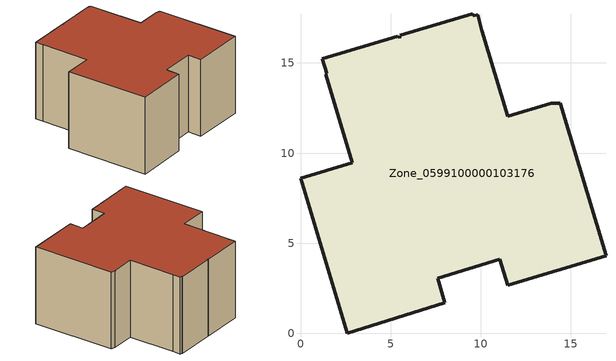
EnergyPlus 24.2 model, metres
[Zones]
Zone_0599100000103176
 floor ground (C_G): 1.45,14.42 1.2,15.22 5.4,16.49 5.42,16.42 5.55,16.46 5.53,16.53 9.55,17.74 9.59,17.62 9.82,17.69 10.05,16.83 11.49,12.04 13.91,12.77 14.4,12.77 16.95,4.3 11.49,2.66 11.06,4.1 7.61,3.07 8.01,1.69 2.58,0 0,8.6 2.86,9.46 1.4,14.38 z0
 wall outside (C_F): 0,8.6 2.58,0 8.01,1.69 7.61,3.07 11.06,4.1 11.49,2.66 16.95,4.3 14.4,12.77 13.91,12.77 11.49,12.04 10.05,16.83 9.82,17.69 9.59,17.62 9.55,17.74 5.53,16.53 5.55,16.46 5.42,16.42 5.4,16.49 1.2,15.22 1.45,14.42 1.4,14.38 2.86,9.46 0,8.6 z0:8.37
 roof outside (C_R): 14.4,12.77 13.91,12.77 11.49,12.04 10.05,16.83 9.82,17.69 9.59,17.62 9.55,17.74 5.53,16.53 5.55,16.46 5.42,16.42 5.4,16.49 1.2,15.22 1.45,14.42 1.4,14.38 2.86,9.46 0,8.6 2.58,0 8.01,1.69 7.61,3.07 11.06,4.1 11.49,2.66 16.95,4.3 z8.37
[BUILDING]
Pand.0599100000103176: North Axis=0; Terrain=City; Loads Convergence Tolerance Value=0.04; Temperature Convergence Tolerance Value=0.4; Solar Distribution=FullExterior; Maximum Number of Warmup Days=25; Minimum Number of Warmup Days=1
[Site:Location]
Rotterdam.The.Hague.AP_ZH_NLD Design_Conditions: Latitude=51.96; Longitude=4.45; Time Zone=1; Elevation=-4.5
[SITE:GROUNDTEMPERATURE:BUILDINGSURFACE]
18, 18, 18, 18, 18, 18, 18, 18, 18, 18, 18, 18
[MATERIAL] Thermal Absorptance=0.9; Solar Absorptance=0.7; Visible Absorptance=0.7
Name | Roughness | Thickness | Conductivity | Density | Specific Heat
G.D.1992-2005 | MediumSmooth | 0.15 | 0.06 | 540 | 1210
F.D.1992-2005 | Rough | 0.3 | 0.12 | 1920 | 840
R.D.1992-2005 | MediumRough | 0.2 | 0.08 | 1500 | 1000
[CONSTRUCTION]
C_G: G.D.1992-2005
C_F: F.D.1992-2005
C_R: R.D.1992-2005
[ZONE]
Zone_0599100000103176: Type=1; Multiplier=1; Ceiling Height=Autocalculate; Volume=Autocalculate; Floor Area=autocalculate; Part of Total Floor Area=Yes
[ZONEINFILTRATION:DESIGNFLOWRATE]
Infil_Zone_0599100000103176: Zone or ZoneList or Space or SpaceList=Zone_0599100000103176; Schedule=AlwaysOn; Design Flow Rate Calculation Method=Flow/Area; Flow Rate per Floor Area=0.0021; Constant Term Coefficient=1; Temperature Term Coefficient=0; Velocity Term Coefficient=0; Velocity Squared Term Coefficient=0
[HVACTEMPLATE:ZONE:IDEALLOADSAIRSYSTEM]
Zone_0599100000103176: Maximum Heating Supply Air Temperature=50; Minimum Cooling Supply Air Temperature=13; Maximum Heating Supply Air Humidity Ratio=0.0156; Minimum Cooling Supply Air Humidity Ratio=0.0077; Heating Limit=NoLimit; Cooling Limit=NoLimit; Dehumidification Control Type=ConstantSensibleHeatRatio; Cooling Sensible Heat Ratio=0.7; Dehumidification Setpoint=60; Humidification Control Type=None; Humidification Setpoint=30; Outdoor Air Method=None; Outdoor Air Flow Rate per Person=0.00944; Outdoor Air Flow Rate per Zone Floor Area=0; Outdoor Air Flow Rate per Zone=0; Demand Controlled Ventilation Type=None; Outdoor Air Economizer Type=NoEconomizer; Heat Recovery Type=None; Sensible Heat Recovery Effectiveness=0.7; Latent Heat Recovery Effectiveness=0.65
[ZONECONTROL:THERMOSTAT]
ThermostatControl_Zone_0599100000103176: Zone or ZoneList=Zone_0599100000103176; Control Type Schedule=DualSetpointControlType; Control 1=Thermostat_Zone_0599100000103176; Temperature Difference Between Cutout And Setpoint=0
[THERMOSTATSETPOINT:DUALSETPOINT]
Thermostat_Zone_0599100000103176: Heating Setpoint Temperature Schedule=HeatingSetpoint_Zone_0599100000103176; Cooling Setpoint Temperature Schedule=CoolingSetpoint_Zone_0599100000103176
[SCHEDULE:COMPACT]
HeatingSetpoint_Zone_0599100000103176: Through: 12/31, For: AllDays, Until: 24:00, 21
CoolingSetpoint_Zone_0599100000103176: Through: 12/31, For: AllDays, Until: 24:00, 24
DualSetpointControlType: Through: 12/31, For: AllDays, Until: 24:00, 4
AlwaysOn: Through: 12/31, For: AllDays, Until: 24:00, 1
